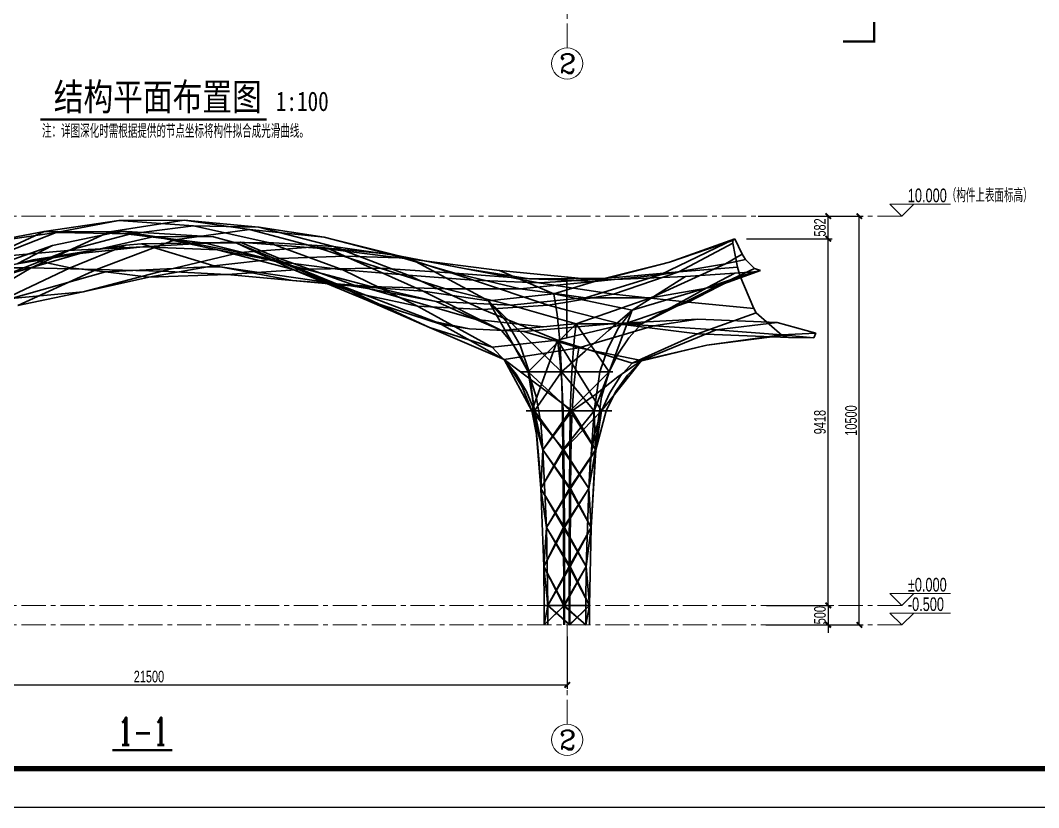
# Model space of a CAD drawing. Header units: millimetres. Extents: x -5285 to 713586, y 0 to 59400.
# Drawn here: x 470628 to 496801, y 0 to 20221 of the extents above; entities that cross this region are included whole.
import ezdxf
from ezdxf.enums import TextEntityAlignment as Align

# ---------------------------------------------------------------- set-up
doc = ezdxf.new("R2010")
doc.units = ezdxf.units.MM
doc.header["$LTSCALE"] = 1000
doc.header["$PDSIZE"] = 300
doc.linetypes.add('CENTER', pattern=[2, 1.25, -0.25, 0.25, -0.25])
doc.layers.get('0').update_dxf_attribs({"lineweight": 15})
doc.layers.get('DEFPOINTS').update_dxf_attribs({"color": 252, "lineweight": 15})
for name, color, linetype, lineweight in [('BBEAM', 4, 'Continuous', 30), ('BEAM', 161, 'Continuous', 30), ('BL2', 60, 'Continuous', 30), ('TD-DIM', 7, 'Continuous', 15), ('TD-DOTE', 252, 'CENTER', 15), ('TD-TEXT', 2, 'Continuous', 15)]:
    doc.layers.add(name, color=color, linetype=linetype, lineweight=lineweight)
doc.layers.add('PUB_TITLE', color=4, linetype='Continuous')
doc.styles.add('COMPLEX', font='COMPLEX')
doc.styles.add('T&D', font='haiwenrs.shx', dxfattribs={"width": 0.7, "bigfont": 'hztxt.shx'})
doc.styles.add('TITLE', font='simhei.ttf', dxfattribs={"width": 0.8})
doc.dimstyles.new('T&D100', dxfattribs={"dimscale": 100, "dimtxt": 3, "dimasz": 2, "dimexe": 1, "dimexo": 3, "dimtad": 1, "dimdec": 0, "dimzin": 0, "dimdsep": 46, "dimtxsty": 'T&D', "dimblk": 'ARCHTICK', "dimcen": 0.09, "dimclrt": 2, "dimadec": 0, "dimazin": 0, "dimtfac": 1, "dimtdec": 0, "dimtix": 1, "dimtmove": 2, "dimatfit": 0, "dimfxl": 1, "dimtolj": 1, "dimtzin": 0, "dimarcsym": 0})

# ---------------------------------------------------------------- blocks, each defined once
blk = doc.blocks.new('A$C6C48201D')
at = {"layer": 'PUB_TITLE'}
blk.add_lwpolyline([(0, -89100), (0, 0), (126150, 0), (126150, -89100)], close=True, dxfattribs=at)
at = {"layer": 'PUB_TITLE', "const_width": 210}
blk.add_lwpolyline([(3750, -87600), (124650, -87600), (124650, -1500), (3750, -1500)], close=True, dxfattribs=at)
blk = doc.blocks.new('A$C39E2270A')
at = {"layer": 'BBEAM'}
for p, q in [((3224, 17427, -2), (667, 17128, 246)), ((2064, 16348, -349), (3224, 17427, -2)), ((3224, 17427, -2), (5444, 16493, 93)), ((667, 17128, 246), (-1599, 15892, 543)), ((2064, 16348, -349), (667, 17128, 246)), ((4079, 15223, -766), (5444, 16493, 93)), ((6715, 14818, 181), (5444, 16493, 93)), ((384, 14786, -532), (2064, 16348, -349)), ((4079, 15223, -766), (2064, 16348, -349)), ((-1908, 15654, 574), (-1599, 15892, 543)), ((384, 14786, -532), (-1599, 15892, 543)), ((-1908, 15654, 574), (-3696, 14563, 796)), ((-3311, 14348, 617), (-1908, 15654, 574)), ((4079, 15223, -766), (5999, 14152, -192)), ((384, 14786, -532), (-1296, 13223, -278)), ((5999, 14152, -192), (6715, 14818, 181)), ((7216, 13472, 216), (6715, 14818, 181)), ((-3696, 14563, 796), (-6001, 13349, 974)), ((-3311, 14348, 617), (-3696, 14563, 796)), ((-3311, 14348, 617), (-4991, 12786, 553)), ((-1296, 13223, -278), (-3311, 14348, 617)), ((4319, 12589, -1120), (5999, 14152, -192)), ((5999, 14152, -192), (7216, 13472, 216)), ((-6001, 13349, 974), (-8536, 12264, 938)), ((-4991, 12786, 553), (-6001, 13349, 974)), ((7216, 13472, 216), (7373, 12573, 248)), ((-1296, 13223, -278), (-2975, 11661, -162)), ((720, 12098, -1296), (-1296, 13223, -278)), ((-4991, 12786, 553), (-6671, 11223, 372)), ((-2975, 11661, -162), (-4991, 12786, 553)), ((2640, 11027, -1120), (4319, 12589, -1120)), ((4319, 12589, -1120), (6239, 11518, -163)), ((6239, 11518, -163), (7373, 12573, 248)), ((7373, 12573, 248), (7219, 10971, 298)), ((-8941, 12111, 902), (-11328, 11322, 520)), ((-10366, 10786, 321), (-8941, 12111, 902)), ((-8941, 12111, 902), (-8536, 12264, 938)), ((-6671, 11223, 372), (-8536, 12264, 938)), ((720, 12098, -1296), (71, 11495, -1006)), ((1801, 11495, -1197), (720, 12098, -1296)), ((-2975, 11661, -162), (-3156, 11493, -145)), ((-2975, 11661, -162), (-2678, 11495, -219)), ((6239, 11518, -163), (4559, 9955, -452)), ((6239, 11518, -163), (7219, 10971, 298)), ((-13664, 10718, -53), (-11328, 11322, 520)), ((-10366, 10786, 321), (-11328, 11322, 520)), ((-3156, 11493, -145), (-6511, 11134, 342)), ((-3156, 11493, -145), (-4655, 10098, -7)), ((-2678, 11495, -219), (-3156, 11493, -145)), ((71, 11495, -1006), (-2678, 11495, -219)), ((-2678, 11495, -219), (-960, 10536, -545)), ((71, 11495, -1006), (-960, 10536, -545)), ((71, 11495, -1006), (1801, 11495, -1197)), ((2400, 11161, -1142), (1801, 11495, -1197)), ((-6842, 11064, 342), (-9456, 10278, 213)), ((-6842, 11064, 342), (-8350, 9661, 81)), ((-6671, 11223, 372), (-6842, 11064, 342)), ((-6511, 11134, 342), (-6842, 11064, 342)), ((-6511, 11134, 342), (-6671, 11223, 372)), ((-4655, 10098, -7), (-6511, 11134, 342)), ((2400, 10804, -1052), (2400, 11161, -1142)), ((2640, 11027, -1120), (2400, 11161, -1142)), ((2640, 11027, -1120), (2400, 10804, -1052)), ((2640, 11027, -1120), (4559, 9955, -452)), ((-10366, 10786, 321), (-12046, 9223, -481)), ((-10366, 10786, 321), (-9456, 10278, 213)), ((2400, 10804, -1052), (960, 9464, -643)), ((2400, 8661, -499), (2400, 10804, -1052)), ((6989, 9359, 529), (7219, 10971, 298)), ((-960, 10536, -545), (-2640, 8973, -161)), ((960, 9464, -643), (-960, 10536, -545)), ((-9456, 10278, 213), (-11885, 9134, -466)), ((-9456, 10278, 213), (-8350, 9661, 81)), ((-4655, 10098, -7), (-6335, 8536, 143)), ((-4655, 10098, -7), (-2640, 8973, -161)), ((4559, 9955, -452), (2879, 8393, -452)), ((6479, 8884, 421), (4559, 9955, -452)), ((-8350, 9661, 81), (-10030, 8098, -298)), ((-6335, 8536, 143), (-8350, 9661, 81)), ((960, 9464, -643), (-720, 7902, -226)), ((2400, 8661, -499), (960, 9464, -643)), ((6479, 8884, 421), (6989, 9359, 529)), ((6989, 9359, 529), (6906, 8645, 671)), ((-11885, 9134, -466), (-10030, 8098, -298)), ((-2640, 8973, -161), (-4319, 7411, 284)), ((-720, 7902, -226), (-2640, 8973, -161)), ((2400, 7946, -387), (2400, 8661, -499)), ((2879, 8393, -452), (2400, 8661, -499)), ((6479, 8884, 421), (4799, 7321, 135)), ((6479, 8884, 421), (6906, 8645, 671)), ((6906, 8645, 671), (6714, 6253, 1063)), ((-6335, 8536, 143), (-8015, 6973, 231)), ((-6335, 8536, 143), (-4319, 7411, 284)), ((2879, 8393, -452), (2400, 7946, -387)), ((4799, 7321, 135), (2879, 8393, -452)), ((-11710, 6536, -647), (-10030, 8098, -298)), ((-8015, 6973, 231), (-10030, 8098, -298)), ((-720, 7902, -226), (-2400, 6339, 308)), ((1200, 6830, -225), (-720, 7902, -226)), ((2400, 7946, -387), (1200, 6830, -225)), ((2400, 6161, -105), (2400, 7946, -387)), ((-4319, 7411, 284), (-5999, 5848, 708)), ((-2400, 6339, 308), (-4319, 7411, 284)), ((4799, 7321, 135), (3119, 5759, -32)), ((4799, 7321, 135), (6714, 6253, 1063)), ((-8015, 6973, 231), (-9694, 5411, 276)), ((-8015, 6973, 231), (-5999, 5848, 708)), ((1200, 6830, -225), (-480, 5268, 182)), ((2400, 6161, -105), (1200, 6830, -225)), ((-9694, 5411, 276), (-11710, 6536, -647)), ((-2400, 6339, 308), (-4079, 4777, 857)), ((-480, 5268, 182), (-2400, 6339, 308)), ((2400, 5089, -2), (2400, 6161, -105)), ((3119, 5759, -32), (2400, 6161, -105)), ((5039, 4688, 464), (6714, 6253, 1063)), ((6714, 6253, 1063), (6663, 3781, 1020)), ((-7679, 4286, 1036), (-5999, 5848, 708)), ((-4079, 4777, 857), (-5999, 5848, 708)), ((3119, 5759, -32), (2400, 5089, -2)), ((5039, 4688, 464), (3119, 5759, -32)), ((-9694, 5411, 276), (-11374, 3848, 320)), ((-9694, 5411, 276), (-7679, 4286, 1036)), ((-480, 5268, 182), (-2160, 3705, 667)), ((1440, 4196, 39), (-480, 5268, 182)), ((-11374, 3848, 320), (-13390, 4973, -877)), ((2400, 5089, -2), (1440, 4196, 39)), ((2400, 3661, 40), (2400, 5089, -2)), ((-5759, 3214, 1300), (-4079, 4777, 857)), ((-2160, 3705, 667), (-4079, 4777, 857)), ((5039, 4688, 464), (3359, 3125, 40)), ((5039, 4688, 464), (6663, 3781, 1020)), ((-7679, 4286, 1036), (-9358, 2723, 1242)), ((-7679, 4286, 1036), (-5759, 3214, 1300)), ((1440, 4196, 39), (-240, 2634, 303)), ((2400, 3661, 40), (1440, 4196, 39)), ((-11374, 3848, 320), (-13054, 2286, 316)), ((-11374, 3848, 320), (-9358, 2723, 1242)), ((-3839, 2143, 1105), (-2160, 3705, 667)), ((-240, 2634, 303), (-2160, 3705, 667)), ((6669, 3347, 950), (6663, 3781, 1020)), ((2400, 2232, -23), (2400, 3661, 40)), ((3359, 3125, 40), (2400, 3661, 40)), ((-5759, 3214, 1300), (-7439, 1652, 1542)), ((-5759, 3214, 1300), (-3839, 2143, 1105)), ((5279, 2054, 214), (6669, 3347, 950)), ((6669, 3347, 950), (6787, 1212, 336)), ((3359, 3125, 40), (2400, 2232, -23)), ((5279, 2054, 214), (3359, 3125, 40)), ((-9358, 2723, 1242), (-11038, 1161, 1248)), ((-7439, 1652, 1542), (-9358, 2723, 1242)), ((-1920, 1071, 625), (-240, 2634, 303)), ((1680, 1563, -70), (-240, 2634, 303)), ((-13054, 2286, 316), (-11038, 1161, 1248)), ((-3839, 2143, 1105), (-5519, 580, 1365)), ((-3839, 2143, 1105), (-1920, 1071, 625)), ((2400, 2232, -23), (1680, 1563, -70)), ((2400, 1161, -180), (2400, 2232, -23)), ((5279, 2054, 214), (3599, 491, -363)), ((5279, 2054, 214), (6787, 1212, 336)), ((-7439, 1652, 1542), (-9118, 89, 1530)), ((-5519, 580, 1365), (-7439, 1652, 1542)), ((0, 0), (1680, 1563, -70)), ((2400, 1161, -180), (1680, 1563, -70)), ((-12650, -339, 948), (-11038, 1161, 1248)), ((-9118, 89, 1530), (-11038, 1161, 1248)), ((-1920, 1071, 625), (-3599, -491, 869)), ((-1920, 1071, 625), (0, 0)), ((2400, -625, -565), (2400, 1161, -180)), ((3599, 491, -363), (2400, 1161, -180)), ((6845, 654, 123), (6787, 1212, 336)), ((-5519, 580, 1365), (-7199, -982, 1394)), ((-3599, -491, 869), (-5519, 580, 1365)), ((5519, -580, -568), (6845, 654, 123)), ((6845, 654, 123), (7203, -1520, -730)), ((2400, -625, -565), (3599, 491, -363)), ((5519, -580, -568), (3599, 491, -363)), ((-9118, 89, 1530), (-10731, -1411, 1226)), ((-7199, -982, 1394), (-9118, 89, 1530)), ((0, 0), (-1680, -1562, 125)), ((0, 0), (1920, -1071, -645)), ((-10731, -1411, 1226), (-12650, -339, 948)), ((-3599, -491, 869), (-5279, -2054, 966)), ((-1680, -1562, 125), (-3599, -491, 869)), ((1920, -1071, -645), (2400, -625, -565)), ((2400, -1339, -767), (2400, -625, -565)), ((3839, -2143, -1134), (5519, -580, -568)), ((5519, -580, -568), (7203, -1520, -730)), ((-7199, -982, 1394), (-8811, -2482, 1195)), ((-5279, -2054, 966), (-7199, -982, 1394)), ((1920, -1071, -645), (240, -2634, -749)), ((1920, -1071, -645), (2400, -1339, -767)), ((-10731, -1411, 1226), (-12343, -2911, 592)), ((-8811, -2482, 1195), (-10731, -1411, 1226)), ((-1680, -1562, 125), (-3359, -3125, 264)), ((240, -2634, -749), (-1680, -1562, 125)), ((2400, -1339, -767), (2400, -3482, -1482)), ((2400, -1339, -767), (3839, -2143, -1134)), ((7268, -1811, -835), (7203, -1520, -730)), ((5759, -3214, -1375), (7268, -1811, -835)), ((7929, -4053, -1418), (7268, -1811, -835)), ((-5279, -2054, 966), (-6892, -3554, 951)), ((-3359, -3125, 264), (-5279, -2054, 966)), ((2400, -3482, -1482), (3839, -2143, -1134)), ((3839, -2143, -1134), (5759, -3214, -1375)), ((-8811, -2482, 1195), (-10424, -3982, 765)), ((-6892, -3554, 951), (-8811, -2482, 1195)), ((240, -2634, -749), (-1440, -4196, -671)), ((2160, -3705, -1540), (240, -2634, -749)), ((-10424, -3982, 765), (-12343, -2911, 592)), ((-3359, -3125, 264), (-4972, -4625, 470)), ((-1440, -4196, -671), (-3359, -3125, 264)), ((4079, -4777, -2127), (5759, -3214, -1375)), ((5759, -3214, -1375), (7679, -4286, -1457)), ((-6892, -3554, 951), (-8504, -5054, 861)), ((-4972, -4625, 470), (-6892, -3554, 951)), ((2160, -3705, -1540), (2400, -3482, -1482)), ((2160, -3705, -1540), (480, -5268, -1717)), ((2160, -3705, -1540), (4079, -4777, -2127)), ((-10424, -3982, 765), (-12036, -5482, 128)), ((-8504, -5054, 861), (-10424, -3982, 765)), ((7679, -4286, -1457), (7929, -4053, -1418)), ((8108, -4525, -1471), (7929, -4053, -1418)), ((-1440, -4196, -671), (-3052, -5696, -328)), ((480, -5268, -1717), (-1440, -4196, -671)), ((7679, -4286, -1457), (5999, -5848, -1665)), ((7679, -4286, -1457), (8108, -4525, -1471)), ((-4972, -4625, 470), (-6584, -6125, 779)), ((-3052, -5696, -328), (-4972, -4625, 470)), ((8108, -4525, -1471), (8745, -6151, -1481)), ((4079, -4777, -2127), (5999, -5848, -1665)), ((-8504, -5054, 861), (-10117, -6554, 682)), ((-6584, -6125, 779), (-8504, -5054, 861)), ((-10117, -6554, 682), (-12036, -5482, 128)), ((480, -5268, -1717), (-1133, -6768, -1218)), ((-3052, -5696, -328), (-4665, -7196, 286)), ((-1133, -6768, -1218), (-3052, -5696, -328)), ((4319, -7411, -2066), (5999, -5848, -1665)), ((5999, -5848, -1665), (7919, -6920, -1402)), ((-6584, -6125, 779), (-8197, -7625, 1122)), ((-4665, -7196, 286), (-6584, -6125, 779)), ((7919, -6920, -1402), (8745, -6151, -1481)), ((8745, -6151, -1481), (8795, -7409, -1362)), ((-10117, -6554, 682), (-11729, -8054, 423)), ((-8197, -7625, 1122), (-10117, -6554, 682)), ((-1133, -6768, -1218), (-2745, -8268, -512)), ((787, -7839, -2036), (-1133, -6768, -1218)), ((7919, -6920, -1402), (6239, -8482, -1278)), ((7919, -6920, -1402), (8795, -7409, -1362)), ((-4665, -7196, 286), (-6083, -8516, 954)), ((-2745, -8268, -512), (-4665, -7196, 286)), ((4319, -7411, -2066), (2707, -8911, -1738)), ((4319, -7411, -2066), (6239, -8482, -1278)), ((8795, -7409, -1362), (7800, -9354, -1087)), ((-8197, -7625, 1122), (-9058, -8426, 1260)), ((-8197, -7625, 1122), (-6683, -8470, 1114)), ((787, -7839, -2036), (-825, -9339, -1141)), ((787, -7839, -2036), (2707, -8911, -1738)), ((-11729, -8054, 423), (-10820, -8561, 892)), ((-2745, -8268, -512), (-3417, -8893, -137)), ((-825, -9339, -1141), (-2745, -8268, -512)), ((-12522, -8791, 293), (-10820, -8561, 892)), ((-9058, -8426, 1260), (-10820, -8561, 892)), ((-9058, -8426, 1260), (-6683, -8470, 1114)), ((-6083, -8516, 954), (-6683, -8470, 1114)), ((-3417, -8893, -137), (-6083, -8516, 954)), ((6239, -8482, -1278), (4626, -9982, -1170)), ((6239, -8482, -1278), (7800, -9354, -1087)), ((-979, -9483, -1071), (-3417, -8893, -137)), ((2707, -8911, -1738), (1296, -10223, -1318)), ((2707, -8911, -1738), (4626, -9982, -1170)), ((-825, -9339, -1141), (-979, -9483, -1071)), ((-825, -9339, -1141), (-107, -9740, -1246)), ((5762, -10616, -1001), (7800, -9354, -1087)), ((-979, -9483, -1071), (-107, -9740, -1246)), ((1296, -10223, -1318), (-107, -9740, -1246)), ((4626, -9982, -1170), (3649, -10892, -1116)), ((4626, -9982, -1170), (5762, -10616, -1001)), ((1296, -10223, -1318), (3649, -10892, -1116)), ((3649, -10892, -1116), (5762, -10616, -1001))]:
    blk.add_line(p, q, dxfattribs=at)
at = {"layer": 'BEAM'}
for p, q in [((2149, 15664, -877), (2064, 16348, -349)), ((2216, 15130, -1560), (2149, 15664, -877)), ((4079, 15223, -766), (3730, 14898, -1220)), ((2260, 14780, -2354), (2216, 15130, -1560)), ((384, 14786, -532), (842, 14530, -1050)), ((2260, 14780, -2354), (2276, 14647, -3014)), ((3449, 14637, -1756), (3730, 14898, -1220)), ((1195, 14333, -1667), (842, 14530, -1050)), ((2286, 14568, -3684), (2276, 14647, -3014)), ((2294, 14501, -4354), (2286, 14568, -3684)), ((2294, 14501, -4354), (2311, 14366, -6354)), ((3246, 14448, -2354), (3097, 14309, -3354)), ((3246, 14448, -2354), (3449, 14637, -1756)), ((1428, 14203, -2354), (1195, 14333, -1667)), ((1428, 14203, -2354), (1568, 14125, -3354)), ((2311, 14366, -6354), (2317, 14322, -8354)), ((2317, 14322, -8354), (2317, 14322, -8854)), ((2961, 14183, -5354), (2895, 14122, -7354)), ((3097, 14309, -3354), (2961, 14183, -5354)), ((1568, 14125, -3354), (1730, 14035, -5354)), ((1730, 14035, -5354), (1808, 13991, -7354)), ((1808, 13991, -7354), (1818, 13985, -8354)), ((1818, 13985, -8354), (1818, 13985, -8854)), ((2895, 14122, -7354), (2887, 14114, -8354)), ((2887, 14114, -8354), (2887, 14114, -8854)), ((1779, 13084, -4354), (1879, 13177, -6354)), ((1879, 13177, -6354), (1912, 13207, -8354)), ((1912, 13207, -8354), (1912, 13207, -8854)), ((3020, 13314, -6354), (2981, 13336, -8354)), ((2981, 13336, -8354), (2981, 13336, -8854)), ((3139, 13248, -4354), (3020, 13314, -6354)), ((3199, 13214, -3674), (3139, 13248, -4354)), ((3291, 13163, -2999), (3199, 13214, -3674)), ((3487, 13054, -2354), (3291, 13163, -2999)), ((1406, 12737, -2354), (1614, 12930, -2987)), ((1728, 13036, -3663), (1614, 12930, -2987)), ((1779, 13084, -4354), (1728, 13036, -3663)), ((2461, 12986, -7354), (2460, 12997, -8354)), ((2460, 12997, -8354), (2460, 12997, -8854)), ((2469, 12897, -5354), (2461, 12986, -7354)), ((2488, 12687, -3354), (2469, 12897, -5354)), ((3487, 13054, -2354), (3709, 12930, -1897)), ((3989, 12774, -1482), (3709, 12930, -1897)), ((1406, 12737, -2354), (1214, 12557, -1960)), ((2525, 12282, -2354), (2488, 12687, -3354)), ((4319, 12589, -1120), (3989, 12774, -1482)), ((983, 12343, -1605), (720, 12098, -1296)), ((1214, 12557, -1960), (983, 12343, -1605)), ((2525, 12282, -2354), (2557, 11936, -1873)), ((2557, 11936, -1873), (2595, 11513, -1458)), ((2640, 11027, -1120), (2595, 11513, -1458)), ((2160, -3705, -1540), (2220, -4366, -2014)), ((2268, -4899, -2631), (2220, -4366, -2014)), ((2302, -5274, -3354), (2268, -4899, -2631)), ((3768, -5066, -2477), (4079, -4777, -2127)), ((3502, -5314, -2889), (3768, -5066, -2477)), ((480, -5268, -1717), (909, -5507, -2183)), ((2302, -5274, -3354), (2323, -5496, -4354)), ((2323, -5496, -4354), (2335, -5632, -6354)), ((3287, -5514, -3354), (3502, -5314, -2889)), ((909, -5507, -2183), (1252, -5699, -2736)), ((1495, -5834, -3354), (1252, -5699, -2736)), ((2335, -5632, -6354), (2339, -5676, -8354)), ((2339, -5676, -8354), (2339, -5676, -8854)), ((3000, -5781, -4667), (3097, -5691, -3992)), ((3287, -5514, -3354), (3097, -5691, -3992)), ((1495, -5834, -3354), (1629, -5909, -4010)), ((1629, -5909, -4010), (1685, -5941, -4682)), ((1685, -5941, -4682), (1730, -5965, -5354)), ((1730, -5965, -5354), (1808, -6009, -7354)), ((1808, -6009, -7354), (1818, -6015, -8354)), ((1818, -6015, -8354), (1818, -6015, -8854)), ((2895, -5878, -7354), (2887, -5886, -8354)), ((2887, -5886, -8354), (2887, -5886, -8854)), ((2961, -5817, -5354), (2895, -5878, -7354)), ((2961, -5817, -5354), (3000, -5781, -4667)), ((1879, -6823, -6354), (1912, -6793, -8354)), ((1912, -6793, -8354), (1912, -6793, -8854)), ((3020, -6686, -6354), (2981, -6664, -8354)), ((2981, -6664, -8354), (2981, -6664, -8854)), ((3020, -6686, -6354), (3144, -6755, -4354)), ((3407, -6902, -3354), (3144, -6755, -4354)), ((1563, -7117, -3354), (1777, -6919, -4354)), ((1879, -6823, -6354), (1777, -6919, -4354)), ((2480, -7012, -7354), (2479, -7001, -8354)), ((2479, -7001, -8354), (2479, -7001, -8854)), ((2491, -7101, -5354), (2480, -7012, -7354)), ((3649, -7037, -2870), (3407, -6902, -3354)), ((3956, -7208, -2437), (3649, -7037, -2870)), ((1097, -7551, -2416), (1358, -7308, -2859)), ((1358, -7308, -2859), (1563, -7117, -3354)), ((2491, -7101, -5354), (2497, -7152, -4675)), ((2497, -7152, -4675), (2508, -7244, -4000)), ((2533, -7457, -3354), (2508, -7244, -4000)), ((4319, -7411, -2066), (3956, -7208, -2437)), ((787, -7839, -2036), (1097, -7551, -2416)), ((2533, -7457, -3354), (2577, -7824, -2716)), ((2577, -7824, -2716), (2636, -8316, -2169)), ((2636, -8316, -2169), (2707, -8911, -1738))]:
    blk.add_line(p, q, dxfattribs=at)
at = {"layer": 'BL2'}
for p, q in [((4079, 15223, -766), (3473, 15076, -1295)), ((4079, 15223, -766), (3882, 14500, -1295)), ((2260, 14780, -2354), (2866, 14928, -1825)), ((2866, 14928, -1825), (3473, 15076, -1295)), ((384, 14786, -532), (1009, 14784, -1140)), ((384, 14786, -532), (725, 14103, -1140)), ((1009, 14784, -1140), (1634, 14782, -1747)), ((2260, 14780, -2354), (1568, 14125, -3354)), ((2260, 14780, -2354), (1634, 14782, -1747)), ((1930, 14673, -2354), (1647, 14472, -2354)), ((2260, 14780, -2354), (1930, 14673, -2354)), ((2260, 14780, -2354), (2618, 14774, -2354)), ((2260, 14780, -2354), (3097, 14309, -3354)), ((2957, 14660, -2354), (2618, 14774, -2354)), ((3246, 14448, -2354), (2957, 14660, -2354)), ((1428, 14203, -2354), (1647, 14472, -2354)), ((2294, 14501, -4354), (1568, 14125, -3354)), ((2294, 14501, -4354), (1730, 14035, -5354)), ((2294, 14501, -4354), (2961, 14183, -5354)), ((2294, 14501, -4354), (3097, 14309, -3354)), ((3246, 14448, -2354), (3505, 14028, -2354)), ((3882, 14500, -1295), (3685, 13777, -1825)), ((1428, 14203, -2354), (1238, 13726, -2354)), ((2311, 14366, -6354), (1730, 14035, -5354)), ((2311, 14366, -6354), (1808, 13991, -7354)), ((2317, 14322, -8354), (1808, 13991, -7354)), ((2317, 14322, -8354), (1818, 13985, -8354)), ((2311, 14366, -6354), (2961, 14183, -5354)), ((2311, 14366, -6354), (2895, 14122, -7354)), ((2317, 14322, -8354), (2895, 14122, -7354)), ((2887, 14114, -8354), (2317, 14322, -8354)), ((3139, 13248, -4354), (2961, 14183, -5354)), ((3020, 13314, -6354), (2961, 14183, -5354)), ((3487, 13054, -2354), (3097, 14309, -3354)), ((3139, 13248, -4354), (3097, 14309, -3354)), ((1066, 13420, -1747), (725, 14103, -1140)), ((1406, 12737, -2354), (1568, 14125, -3354)), ((1779, 13084, -4354), (1568, 14125, -3354)), ((1730, 14035, -5354), (1879, 13177, -6354)), ((1779, 13084, -4354), (1730, 14035, -5354)), ((1808, 13991, -7354), (1912, 13207, -8354)), ((1808, 13991, -7354), (1879, 13177, -6354)), ((1818, 13985, -8354), (1912, 13207, -8354)), ((2981, 13336, -8354), (2887, 14114, -8354)), ((2981, 13336, -8354), (2895, 14122, -7354)), ((3020, 13314, -6354), (2895, 14122, -7354)), ((3584, 13539, -2354), (3505, 14028, -2354)), ((1238, 13726, -2354), (1219, 13213, -2354)), ((3685, 13777, -1825), (3487, 13054, -2354)), ((1406, 12737, -2354), (1066, 13420, -1747)), ((3487, 13054, -2354), (3584, 13539, -2354)), ((1406, 12737, -2354), (1219, 13213, -2354)), ((2461, 12986, -7354), (1879, 13177, -6354)), ((2469, 12897, -5354), (1879, 13177, -6354)), ((2461, 12986, -7354), (1912, 13207, -8354)), ((1912, 13207, -8354), (2460, 12997, -8354)), ((2460, 12997, -8354), (2981, 13336, -8354)), ((2461, 12986, -7354), (2981, 13336, -8354)), ((2461, 12986, -7354), (3020, 13314, -6354)), ((2469, 12897, -5354), (3020, 13314, -6354)), ((3139, 13248, -4354), (2469, 12897, -5354)), ((3139, 13248, -4354), (2488, 12687, -3354)), ((1779, 13084, -4354), (2488, 12687, -3354)), ((1779, 13084, -4354), (2469, 12897, -5354)), ((3487, 13054, -2354), (2488, 12687, -3354)), ((3487, 13054, -2354), (3205, 12378, -1943)), ((3487, 13054, -2354), (3261, 12691, -2354)), ((1406, 12737, -2354), (1817, 12167, -1943)), ((1406, 12737, -2354), (1717, 12456, -2354)), ((1406, 12737, -2354), (2488, 12687, -3354)), ((2929, 12421, -2354), (3261, 12691, -2354)), ((1717, 12456, -2354), (2106, 12300, -2354)), ((2525, 12282, -2354), (2929, 12421, -2354)), ((3205, 12378, -1943), (2922, 11702, -1532)), ((2228, 11597, -1532), (1817, 12167, -1943)), ((2525, 12282, -2354), (2106, 12300, -2354)), ((2640, 11027, -1120), (2228, 11597, -1532)), ((2640, 11027, -1120), (2922, 11702, -1532)), ((1495, -5834, -3354), (2160, -3705, -1540)), ((3287, -5514, -3354), (2160, -3705, -1540)), ((1495, -5834, -3354), (2323, -5496, -4354)), ((1982, -5380, -3354), (1704, -5570, -3354)), ((1730, -5965, -5354), (2323, -5496, -4354)), ((2302, -5274, -3354), (1982, -5380, -3354)), ((2302, -5274, -3354), (2652, -5253, -3354)), ((2961, -5817, -5354), (2323, -5496, -4354)), ((3287, -5514, -3354), (2323, -5496, -4354)), ((2993, -5327, -3354), (2652, -5253, -3354)), ((3287, -5514, -3354), (2993, -5327, -3354)), ((1495, -5834, -3354), (1704, -5570, -3354)), ((1730, -5965, -5354), (2335, -5632, -6354)), ((2335, -5632, -6354), (1808, -6009, -7354)), ((2339, -5676, -8354), (1808, -6009, -7354)), ((2339, -5676, -8354), (1818, -6015, -8354)), ((2961, -5817, -5354), (2335, -5632, -6354)), ((2335, -5632, -6354), (2895, -5878, -7354)), ((2339, -5676, -8354), (2895, -5878, -7354)), ((2887, -5886, -8354), (2339, -5676, -8354)), ((3287, -5514, -3354), (3144, -6755, -4354)), ((3287, -5514, -3354), (4319, -7411, -2066)), ((3287, -5514, -3354), (3522, -5942, -3354)), ((787, -7839, -2036), (1495, -5834, -3354)), ((1495, -5834, -3354), (1355, -6262, -3354)), ((1495, -5834, -3354), (1777, -6919, -4354)), ((1730, -5965, -5354), (1879, -6823, -6354)), ((1730, -5965, -5354), (1777, -6919, -4354)), ((1879, -6823, -6354), (1808, -6009, -7354)), ((1912, -6793, -8354), (1808, -6009, -7354)), ((1818, -6015, -8354), (1912, -6793, -8354)), ((2981, -6664, -8354), (2887, -5886, -8354)), ((2895, -5878, -7354), (3020, -6686, -6354)), ((2895, -5878, -7354), (2981, -6664, -8354)), ((2961, -5817, -5354), (3020, -6686, -6354)), ((2961, -5817, -5354), (3144, -6755, -4354)), ((3555, -6433, -3354), (3522, -5942, -3354)), ((1355, -6262, -3354), (1372, -6712, -3354)), ((3407, -6902, -3354), (3555, -6433, -3354)), ((1563, -7117, -3354), (1372, -6712, -3354)), ((2480, -7012, -7354), (1912, -6793, -8354)), ((1912, -6793, -8354), (2479, -7001, -8354)), ((2479, -7001, -8354), (2981, -6664, -8354)), ((2480, -7012, -7354), (2981, -6664, -8354)), ((2480, -7012, -7354), (3020, -6686, -6354)), ((2491, -7101, -5354), (3020, -6686, -6354)), ((2491, -7101, -5354), (3144, -6755, -4354)), ((2533, -7457, -3354), (3144, -6755, -4354)), ((2491, -7101, -5354), (1777, -6919, -4354)), ((2533, -7457, -3354), (1777, -6919, -4354)), ((2480, -7012, -7354), (1879, -6823, -6354)), ((2491, -7101, -5354), (1879, -6823, -6354)), ((3407, -6902, -3354), (3181, -7177, -3354)), ((1563, -7117, -3354), (1841, -7336, -3354)), ((2878, -7367, -3354), (3181, -7177, -3354)), ((2533, -7457, -3354), (787, -7839, -2036)), ((1841, -7336, -3354), (2178, -7447, -3354)), ((2533, -7457, -3354), (2178, -7447, -3354)), ((2533, -7457, -3354), (2878, -7367, -3354)), ((2533, -7457, -3354), (3134, -7452, -2933)), ((3713, -7414, -2480), (3134, -7452, -2933)), ((4319, -7411, -2066), (3713, -7414, -2480))]:
    blk.add_line(p, q, dxfattribs=at)
at = {"layer": 'BL2', "ltscale": 0.5}
for p, q in [((2317, 14322, -8363), (1818, 13985, -8854)), ((2887, 14114, -8854), (2317, 14322, -8363)), ((1818, 13985, -8854), (1912, 13207, -8354)), ((2981, 13336, -8354), (2887, 14114, -8854)), ((1912, 13207, -8354), (2460, 12997, -8854)), ((2460, 12997, -8854), (2981, 13336, -8354)), ((1818, -6015, -8854), (2339, -5676, -8354)), ((2339, -5676, -8354), (2887, -5886, -8854)), ((1912, -6793, -8354), (1818, -6015, -8854)), ((2887, -5886, -8854), (2981, -6664, -8354)), ((2479, -7001, -8854), (1912, -6793, -8354)), ((2981, -6664, -8354), (2479, -7001, -8854))]:
    blk.add_line(p, q, dxfattribs=at)
blk = doc.blocks.new('TD_轴线')
at = {"layer": 'TD-DOTE', "color": 1, "linetype": 'Continuous'}
blk.add_circle((0, 0), 4, dxfattribs=at)
at = {"layer": 'TD-DOTE', "color": 1, "linetype": 'Continuous', "style": 'COMPLEX'}
blk.add_attdef('A', text='', height=5, dxfattribs=at).set_placement((-2.03, -2.51), (2.25, -2.51), align=Align.FIT)
blk = doc.blocks.new('_ArchTick')
at = {"color": 0, "linetype": 'ByBlock', "const_width": 0.25}
blk.add_lwpolyline([(-0.35, -0.35), (0.35, 0.35)], dxfattribs=at)
blk = doc.blocks.new('*D121')
at = {"layer": 'DEFPOINTS', "color": 0, "ltscale": 0.5, "transparency": 16777216}
for p in [(463183, 4693), (484683, 4693), (484683, 3152)]:
    blk.add_point(p, dxfattribs=at)
at = {"layer": 'TD-DIM', "color": 0, "lineweight": -2, "ltscale": 0.5, "transparency": 16777216}
for p, q in [((463183, 4393), (463183, 3052)), ((484683, 4393), (484683, 3052)), ((463183, 3152), (484683, 3152))]:
    blk.add_line(p, q, dxfattribs=at)
at = {"layer": 'TD-DIM', "color": 0, "lineweight": -2, "ltscale": 0.5, "transparency": 16777216, "xscale": 200, "yscale": 200, "zscale": 200, "rotation": 180}
blk.add_blockref('_ArchTick', (463183, 3152), dxfattribs=at)
at = {"layer": 'TD-DIM', "color": 0, "lineweight": -2, "ltscale": 0.5, "transparency": 16777216, "xscale": 200, "yscale": 200, "zscale": 200}
blk.add_blockref('_ArchTick', (484683, 3152), dxfattribs=at)
at = {"layer": 'TD-DIM', "color": 2, "ltscale": 0.5, "transparency": 16777216, "insert": (473933, 3364), "char_height": 300, "attachment_point": 5, "style": 'T&D'}
blk.add_mtext('\\A1;21500', dxfattribs=at)
blk = doc.blocks.new('*D122')
at = {"layer": 'DEFPOINTS', "color": 0, "ltscale": 0.5, "transparency": 16777216}
for p in [(488990, 14610, 2829), (491392, 14610), (489502, 5193, 7565)]:
    blk.add_point(p, dxfattribs=at)
at = {"layer": 'TD-DIM', "color": 0, "lineweight": -2, "ltscale": 0.5, "transparency": 16777216}
for p, q in [((489290, 14610), (491492, 14610)), ((491392, 5193), (491392, 14610)), ((489802, 5193), (491492, 5193))]:
    blk.add_line(p, q, dxfattribs=at)
at = {"layer": 'TD-DIM', "color": 0, "lineweight": -2, "ltscale": 0.5, "transparency": 16777216, "xscale": 200, "yscale": 200, "zscale": 200}
for p, rotation in [((491392, 14610), 90), ((491392, 5193), 270)]:
    blk.add_blockref('_ArchTick', p, dxfattribs=dict(at, rotation=rotation))
at = {"layer": 'TD-DIM', "color": 2, "ltscale": 0.5, "transparency": 16777216, "insert": (491180, 9902), "char_height": 300, "attachment_point": 5, "rotation": 90, "style": 'T&D'}
blk.add_mtext('\\A1;9418', dxfattribs=at)
blk = doc.blocks.new('TD_标高')
at = {"layer": 'TD-DIM'}
blk.add_lwpolyline([(-12.5, 3.05), (3.05, 3.05), (0, 0), (-3.05, 3.05)], dxfattribs=at)
at = {"layer": 'TD-TEXT', "style": 'T&D', "width": 0.7}
blk.add_attdef('%%P0.000', (-12.57, 3.58), '', height=3.5, dxfattribs=at)
blk = doc.blocks.new('*D124')
at = {"layer": 'DEFPOINTS', "color": 0, "ltscale": 0.5, "transparency": 16777216}
for p in [(489502, 5193, 7565), (489485, 4693, 7565), (491392, 4693)]:
    blk.add_point(p, dxfattribs=at)
at = {"layer": 'TD-DIM', "color": 0, "lineweight": -2, "ltscale": 0.5, "transparency": 16777216}
for p, q in [((491392, 5193), (491392, 5393)), ((489802, 5193), (491492, 5193)), ((491392, 5193), (491392, 4693)), ((489785, 4693), (491492, 4693)), ((491392, 4693), (491392, 4493))]:
    blk.add_line(p, q, dxfattribs=at)
at = {"layer": 'TD-DIM', "color": 0, "lineweight": -2, "ltscale": 0.5, "transparency": 16777216, "xscale": 200, "yscale": 200, "zscale": 200}
for p, rotation in [((491392, 5193), 270), ((491392, 4693), 90)]:
    blk.add_blockref('_ArchTick', p, dxfattribs=dict(at, rotation=rotation))
at = {"layer": 'TD-DIM', "color": 2, "ltscale": 0.5, "transparency": 16777216, "insert": (491180, 4943), "char_height": 300, "attachment_point": 5, "rotation": 90, "style": 'T&D'}
blk.add_mtext('\\A1;500', dxfattribs=at)
blk = doc.blocks.new('*D128')
at = {"layer": 'DEFPOINTS', "color": 0, "ltscale": 0.5, "transparency": 16777216}
for p in [(489290, 15193, -14083), (491392, 15193), (489290, 14610, -16491)]:
    blk.add_point(p, dxfattribs=at)
at = {"layer": 'TD-DIM', "color": 0, "lineweight": -2, "ltscale": 0.5, "transparency": 16777216}
for p, q in [((489590, 15193), (491492, 15193)), ((491392, 14610), (491392, 15193)), ((489590, 14610), (491492, 14610))]:
    blk.add_line(p, q, dxfattribs=at)
at = {"layer": 'TD-DIM', "color": 0, "lineweight": -2, "ltscale": 0.5, "transparency": 16777216, "xscale": 200, "yscale": 200, "zscale": 200}
for p, rotation in [((491392, 15193), 90), ((491392, 14610), 270)]:
    blk.add_blockref('_ArchTick', p, dxfattribs=dict(at, rotation=rotation))
at = {"layer": 'TD-DIM', "color": 2, "ltscale": 0.5, "transparency": 16777216, "insert": (491180, 14902), "char_height": 300, "attachment_point": 5, "rotation": 90, "style": 'T&D'}
blk.add_mtext('\\A1;582', dxfattribs=at)
blk = doc.blocks.new('*D129')
at = {"layer": 'DEFPOINTS', "color": 0, "ltscale": 0.5, "transparency": 16777216}
for p in [(489785, 15193), (492192, 15193), (489785, 4693, -16491)]:
    blk.add_point(p, dxfattribs=at)
at = {"layer": 'TD-DIM', "color": 0, "lineweight": -2, "ltscale": 0.5, "transparency": 16777216}
for p, q in [((490085, 15193), (492292, 15193)), ((492192, 4693), (492192, 15193)), ((490085, 4693), (492292, 4693))]:
    blk.add_line(p, q, dxfattribs=at)
at = {"layer": 'TD-DIM', "color": 0, "lineweight": -2, "ltscale": 0.5, "transparency": 16777216, "xscale": 200, "yscale": 200, "zscale": 200}
for p, rotation in [((492192, 15193), 90), ((492192, 4693), 270)]:
    blk.add_blockref('_ArchTick', p, dxfattribs=dict(at, rotation=rotation))
at = {"layer": 'TD-DIM', "color": 2, "ltscale": 0.5, "transparency": 16777216, "insert": (491980, 9943), "char_height": 300, "attachment_point": 5, "rotation": 90, "style": 'T&D'}
blk.add_mtext('\\A1;10500', dxfattribs=at)
blk = doc.blocks.new('TD_剖面')
at = {"layer": 'TD-TEXT', "const_width": 0.429}
blk.add_lwpolyline([(-5.5, 0), (5.5, 0)], dxfattribs=at)
at = {"layer": 'TD-TEXT', "style": 'COMPLEX', "width": 0.896}
blk.add_attdef('1-1', text='', height=5, dxfattribs=at).set_placement((-5.37, 1.01), (5.3, 1.01), align=Align.FIT)

msp = doc.modelspace()

# ---------------------------------------------------------------- linework, layer by layer
at = {"layer": 'TD-DOTE', "ltscale": 0.5}
for p, q in [((484683.3, 19512.9), (484683.3, 55451.5)), ((455657.9, 15192.7, -14082.5), (493284.1, 15192.7, -14082.5)), ((455657.9, 5192.7, -8925.5), (493284.1, 5192.7, -8925.5)), ((455657.9, 4692.7, -8925.5), (493284.1, 4692.7, -8925.5)), ((484683.3, 2141.6), (484683.3, 4692.7))]:
    msp.add_line(p, q, dxfattribs=at)
at = {"layer": 'TD-TEXT', "const_width": 60}
for points, elevation in [([(491770.6, 19674.9), (492570.6, 19674.9), (492570.6, 20174.9)], 10051.4), ([(471145.5, 17672.3), (476959.6, 17672.3)], -10051.4)]:
    msp.add_lwpolyline(points, dxfattribs=dict(at, elevation=elevation))

# ---------------------------------------------------------------- block references
at = {"layer": 'BL2', "ltscale": 0.5, "extrusion": (0, 1, 0), "rotation": 180}
msp.add_blockref('A$C39E2270A', (-482275.9, -7408.6, 13547.2), dxfattribs=at)
at = {"layer": 'TD-DIM', "ltscale": 0.5, "xscale": 0.6666666666666666, "yscale": 0.6666666666666666, "zscale": 0.6666666666666666}
msp.add_blockref('A$C6C48201D', (448069.9, 59400), dxfattribs=at)
at = {"layer": 'TD-DIM'}
ref = msp.add_blockref('TD_标高', (493284.1, 15192.7, -16490.6), dxfattribs=dict(at, xscale=-100, yscale=100, zscale=100))
ref.add_attrib('%%P0.000', '10.000（构件上表面标高）', (493438.6, 15550.4, -16490.6), dxfattribs={"height": 350, "style": 'T&D', "width": 0.7})
ref = msp.add_blockref('TD_标高', (493284.1, 5192.7, -16490.6), dxfattribs=dict(at, xscale=-100, yscale=100, zscale=100))
ref.add_attrib('%%P0.000', '%%P0.000', (493438.6, 5550.4, -16490.6), dxfattribs={"height": 350, "style": 'T&D', "width": 0.7})
ref = msp.add_blockref('TD_标高', (493284.1, 4692.7, -8925.5), dxfattribs=dict(at, xscale=-100, yscale=100, zscale=100))
ref.add_attrib('%%P0.000', '-0.500', (493438.6, 5050.4, -8925.5), dxfattribs={"height": 350, "style": 'T&D', "width": 0.7})
at = {"layer": 'TD-DOTE'}
ref = msp.add_blockref('TD_轴线', (484683.3, 19112.9), dxfattribs=dict(at, xscale=100, yscale=100, zscale=100))
ref.add_attrib('A', '2', dxfattribs={"color": 1, "height": 500, "style": 'COMPLEX', "width": 1.285714}).set_placement((484480, 18862.3), (484908.6, 18862.3), align=Align.FIT)
ref = msp.add_blockref('TD_轴线', (484683.3, 1741.6), dxfattribs=dict(at, xscale=100, yscale=100, zscale=100))
ref.add_attrib('A', '2', dxfattribs={"color": 1, "height": 500, "style": 'COMPLEX', "width": 1.285714}).set_placement((484480, 1491), (484908.6, 1491), align=Align.FIT)
at = {"layer": 'TD-TEXT'}
ref = msp.add_blockref('TD_剖面', (473763.6, 1474.2), dxfattribs=dict(at, xscale=140, yscale=140, zscale=140))
ref.add_attrib('1-1', '1-1', dxfattribs={"height": 700, "style": 'COMPLEX', "width": 0.777}).set_placement((473129.6, 1615.6), (474424.6, 1615.6), align=Align.FIT)

# ---------------------------------------------------------------- texts
at = {"layer": 'TD-TEXT', "style": 'TITLE', "width": 0.8}
msp.add_text('结构平面布置图', height=700, dxfattribs=at).set_placement((476833.2, 17907.5, -10051.4), align=Align.RIGHT)
msp.add_text('1:100', height=500, dxfattribs=at).set_placement((477194.1, 17893.1, -10051.4))
at = {"layer": 'TD-TEXT', "ltscale": 0.5, "style": 'T&D', "width": 0.7}
msp.add_text('注：详图深化时需根据提供的节点坐标将构件拟合成光滑曲线。', height=350, dxfattribs=at).set_placement((471184.3, 17201.8, 10051.4))

# ---------------------------------------------------------------- dimensions: what is measured, and where the dimension line sits
at = {"layer": 'TD-DIM', "ltscale": 0.5}
for base, p1, p2, override, picture, middle in [((491392.1, 15192.7), (489289.7, 14610.4, -16490.6), (489289.7, 15192.7, -14082.5), {"dimfxl": 1.5}, '*D128', (491179.6, 14901.6)), ((492192.1, 15192.7), (489784.9, 4692.7, -16490.6), (489784.9, 15192.7), {"dimfxl": 1.5}, '*D129', (491979.6, 9942.7)), ((491392.1, 14610.4, -16490.6), (489501.6, 5192.7, -8925.5), (488989.7, 14610.4, -13661.3), {"dimfxl": 1.5}, '*D122', (491179.6, 9901.6, -16490.6)), ((491392.1, 4692.7, -16490.6), (489501.6, 5192.7, -8925.5), (489484.9, 4692.7, -8925.5), {"dimfxl": 1.5, "dimarcsym": 1}, '*D124', (491179.6, 4942.7, -16490.6))]:
    dim = msp.add_linear_dim(base=base, p1=p1, p2=p2, angle=90, dimstyle='T&D100', override=override, dxfattribs=at)
    dim.commit()
    dim.dimension.update_dxf_attribs({"geometry": picture, "text_midpoint": middle})
dim = msp.add_linear_dim(base=(484683.3, 3151.9), p1=(463183.3, 4692.7), p2=(484683.3, 4692.7), dimstyle='T&D100', dxfattribs=at)
dim.commit()
dim.dimension.update_dxf_attribs({"geometry": '*D121', "text_midpoint": (473933.3, 3364.4)})

doc.saveas('drawing.dxf')
